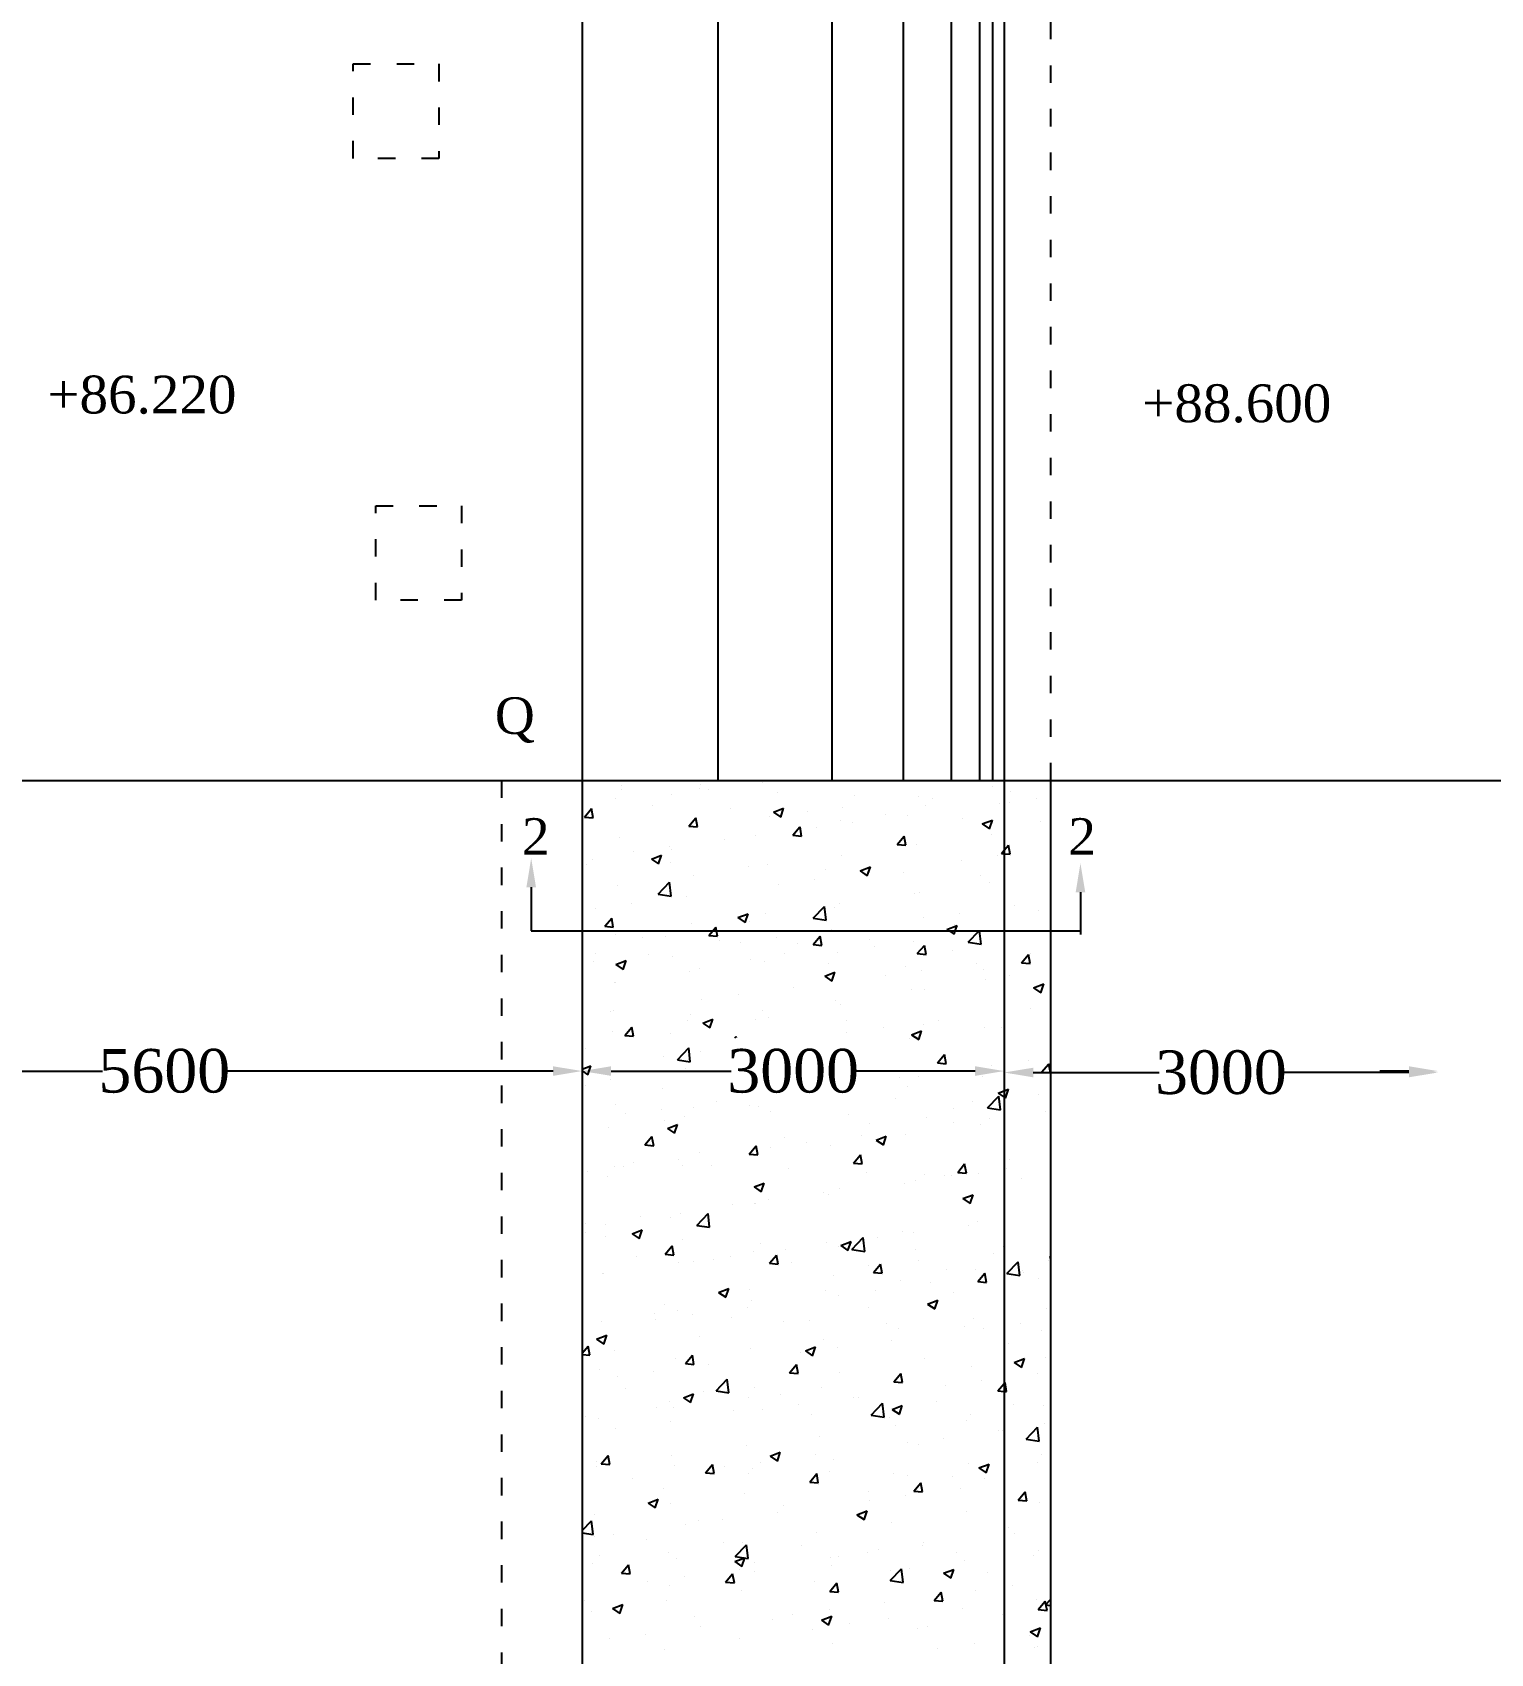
# Model space of a CAD drawing. Header units: millimetres. Extents: x -11858 to -3166, y -2910 to 2562.
# Drawn here: x -9005 to -8001, y -1494 to -379 of the extents above; entities that cross this region are included whole.
import ezdxf

# ---------------------------------------------------------------- set-up
doc = ezdxf.new("R2010")
doc.units = ezdxf.units.MM
doc.header["$MEASUREMENT"] = 0
doc.linetypes.add('ACAD_ISO03W100', pattern=[30, 12, -18])
for name, color, linetype in [('DIM', 5, 'Continuous'), ('DOT LINE', 3, 'ACAD_ISO03W100'), ('DWG. LINE', 1, 'Continuous'), ('HATCH', 2, 'Continuous'), ('TEXT', 7, 'Continuous')]:
    doc.layers.add(name, color=color, linetype=linetype)
doc.styles.get("Standard").update_dxf_attribs({"font": 'TIMES.TTF', "height": 30})

msp = doc.modelspace()

# ---------------------------------------------------------------- linework, layer by layer
at = {"layer": 'DIM', "color": 5}
for p, q in [((-9181.5, -1093.5), (-8956.5, -1093.5)), ((-8646.5, -1093.5), (-8871.5, -1093.5)), ((-8606.5, -1093.5), (-8523.9, -1093.5)), ((-8356, -1093.5), (-8438.6, -1093.5)), ((-8316, -1094.5), (-8229.4, -1094.5)), ((-8057.5, -1094.5), (-8144.1, -1094.5)), ((-8057.5, -1093.5), (-8077.5, -1093.5))]:
    msp.add_line(p, q, dxfattribs=at)
at = {"layer": 'DIM'}
for points in [[(-8661.5, -967), (-8661.5, -997)], [(-8283.5, -970.5), (-8283.5, -999.5)]]:
    msp.add_lwpolyline(points, dxfattribs=at)
for points in [[(-8664.8, -967), (-8661.5, -947), (-8658.2, -967)], [(-8286.8, -970.5), (-8283.5, -950.5), (-8280.2, -970.5)]]:
    msp.add_solid(points, dxfattribs=at)
at = {"layer": 'DIM', "color": 5}
for points in [[(-8646.5, -1090.2), (-8646.5, -1096.8), (-8626.5, -1093.5)], [(-8606.5, -1090.2), (-8606.5, -1096.8), (-8626.5, -1093.5)], [(-8356, -1090.2), (-8356, -1096.8), (-8336, -1093.5)], [(-8316, -1091.2), (-8316, -1097.8), (-8336, -1094.5)], [(-8057.5, -1090.2), (-8057.5, -1096.8), (-8037.5, -1093.5)], [(-8057.5, -1091.2), (-8057.5, -1097.8), (-8037.5, -1094.5)]]:
    msp.add_solid(points, dxfattribs=at)
at = {"layer": 'DOT LINE'}
for p, q in [((-8304, -893.5), (-8304, 27)), ((-8784, -400.5), (-8725, -400.5)), ((-8784, -465.5), (-8784, -400.5)), ((-8725, -400.5), (-8725, -465.5)), ((-8725, -465.5), (-8784, -465.5)), ((-8768.5, -704.5), (-8709.5, -704.5)), ((-8768.5, -769.5), (-8768.5, -704.5)), ((-8709.5, -704.5), (-8709.5, -769.5)), ((-8709.5, -769.5), (-8768.5, -769.5)), ((-8682, -893.5), (-8682, -1854.5))]:
    msp.add_line(p, q, dxfattribs=at)
at = {"layer": 'DWG. LINE'}
for p, q in [((-8626.5, 99), (-8626.5, -1798.5)), ((-8533, 99), (-8533, -893.5)), ((-8454.5, 99), (-8454.5, -893.5)), ((-8405.5, 99), (-8405.5, -893.5)), ((-8372.5, 99), (-8372.5, -893.5)), ((-8353, 99), (-8353, -893.5)), ((-8344, 99), (-8344, -893.5)), ((-8336, 99), (-8336, -1798.5)), ((-11802, -893.5), (-6753.5, -893.5)), ((-8304, -1767.5), (-8304, -893.5)), ((-8661.5, -997), (-8283.5, -997))]:
    msp.add_line(p, q, dxfattribs=at)
at = {"layer": 'HATCH'}
for p, q in [((-8599.6, -899.6), (-8599.6, -899.6)), ((-8599.1, -897.1), (-8599.1, -897.1)), ((-8564.9, -902.9), (-8564.9, -902.9)), ((-8545.7, -899.4), (-8545.7, -899.4)), ((-8545.1, -896.1), (-8545.1, -896.1)), ((-8539.8, -899.6), (-8539.8, -899.6)), ((-8502, -894.7), (-8502, -894.7)), ((-8492.3, -901.6), (-8492.3, -901.6)), ((-8343.7, -897.4), (-8343.7, -897.4)), ((-8331.9, -901.1), (-8331.9, -901.1)), ((-8624.8, -918.7), (-8620, -912.9)), ((-8618.8, -919.2), (-8620, -912.9)), ((-8603.4, -906.1), (-8603.4, -906.1)), ((-8578, -910.6), (-8578, -910.6)), ((-8524.6, -912.8), (-8524.6, -912.8)), ((-8494.8, -915.4), (-8487.8, -912.7)), ((-8489.8, -918.8), (-8487.8, -912.7)), ((-8447, -911.9), (-8447, -911.9)), ((-8438.9, -903.9), (-8438.9, -903.9)), ((-8395.1, -904.4), (-8395.1, -904.4)), ((-8390.2, -911.1), (-8390.2, -911.1)), ((-8385.6, -906.1), (-8385.6, -906.1)), ((-8339.1, -909.2), (-8339.1, -909.2)), ((-8332.2, -908.4), (-8332.2, -908.4)), ((-8314, -905.9), (-8314, -905.9)), ((-8624.8, -918.7), (-8618.8, -919.2)), ((-8553.1, -925), (-8548.3, -919.2)), ((-8553.1, -925), (-8547.1, -925.5)), ((-8548.9, -925.4), (-8548.9, -925.4)), ((-8547.1, -925.5), (-8548.3, -919.2)), ((-8497.5, -918.3), (-8497.5, -918.3)), ((-8494.8, -915.4), (-8489.8, -918.8)), ((-8481.4, -931.2), (-8476.6, -925.5)), ((-8475.4, -931.8), (-8476.5, -925.5)), ((-8471.2, -915.1), (-8471.2, -915.1)), ((-8465.1, -925.8), (-8465.1, -925.8)), ((-8448.6, -921.1), (-8448.6, -921.1)), ((-8440.1, -922.5), (-8440.1, -922.5)), ((-8417.9, -917.3), (-8417.9, -917.3)), ((-8402.2, -917.5), (-8402.2, -917.5)), ((-8364.5, -919.6), (-8364.5, -919.6)), ((-8351.1, -923.4), (-8344.1, -920.8)), ((-8351.1, -923.4), (-8346.1, -926.8)), ((-8346.1, -926.8), (-8344.1, -920.8)), ((-8311.1, -921.8), (-8311.1, -921.8)), ((-8600.8, -932.9), (-8600.8, -932.9)), ((-8528.3, -934.1), (-8528.3, -934.1)), ((-8506.9, -931.1), (-8506.9, -931.1)), ((-8481.4, -931.2), (-8475.4, -931.8)), ((-8409.6, -937.5), (-8404.8, -931.8)), ((-8403.7, -938), (-8404.8, -931.8)), ((-8345, -930.7), (-8345, -930.7)), ((-8619, -948), (-8619, -948)), ((-8591.2, -942.4), (-8591.2, -942.4)), ((-8578.8, -947.7), (-8571.8, -945)), ((-8578.8, -947.7), (-8573.9, -951)), ((-8573.9, -951), (-8571.8, -945)), ((-8566.1, -939.1), (-8566.1, -939.1)), ((-8565.2, -941.1), (-8565.2, -941.1)), ((-8448.2, -945.2), (-8448.2, -945.2)), ((-8409.6, -937.5), (-8403.7, -938)), ((-8396.3, -937.7), (-8396.3, -937.7)), ((-8340.3, -945.3), (-8340.3, -945.3)), ((-8337.9, -943.8), (-8336, -941.5)), ((-8337.9, -943.8), (-8336, -944)), ((-8336, -941.5), (-8333.1, -938)), ((-8336, -944), (-8331.9, -944.3)), ((-8331.9, -944.3), (-8333.1, -938)), ((-8623.5, -951.2), (-8623.5, -951.2)), ((-8565.6, -950.2), (-8565.6, -950.2)), ((-8550.1, -958.6), (-8550.1, -958.6)), ((-8512.2, -952.5), (-8512.2, -952.5)), ((-8498.7, -951.6), (-8498.7, -951.6)), ((-8458.8, -954.7), (-8458.8, -954.7)), ((-8435.1, -955.7), (-8428.1, -953)), ((-8435.1, -955.7), (-8430.2, -959.1)), ((-8430.2, -959.1), (-8428.1, -953)), ((-8428.5, -956.9), (-8428.5, -956.9)), ((-8405.5, -957), (-8405.5, -957)), ((-8365.4, -948.6), (-8365.4, -948.6)), ((-8352.1, -959.2), (-8352.1, -959.2)), ((-8602, -966.1), (-8602, -966.1)), ((-8574.1, -971.7), (-8566.3, -963.6)), ((-8565.2, -973.1), (-8566.3, -963.6)), ((-8491.4, -965.2), (-8491.4, -965.2)), ((-8466.4, -961.9), (-8466.4, -961.9)), ((-8346.2, -964), (-8346.2, -964)), ((-8336.1, -960.8), (-8336.1, -960.8)), ((-8592.5, -978.5), (-8592.5, -978.5)), ((-8574.1, -971.7), (-8565.2, -973.1)), ((-8554.6, -973.5), (-8554.6, -973.5)), ((-8467.4, -988.3), (-8459.6, -980.2)), ((-8458.5, -989.7), (-8459.6, -980.2)), ((-8452.7, -980.8), (-8452.7, -980.8)), ((-8449.5, -978.5), (-8449.5, -978.5)), ((-8397.5, -971), (-8397.5, -971)), ((-8394.4, -970.8), (-8394.4, -970.8)), ((-8328.8, -979.8), (-8328.8, -979.8)), ((-8617.5, -981.8), (-8617.5, -981.8)), ((-8610.9, -993.9), (-8606.1, -988.2)), ((-8605, -994.4), (-8606.1, -988.2)), ((-8551.3, -991.9), (-8551.3, -991.9)), ((-8519.2, -987.9), (-8512.2, -985.3)), ((-8519.2, -987.9), (-8514.2, -991.3)), ((-8514.2, -991.3), (-8512.2, -985.3)), ((-8511, -990.8), (-8511, -990.8)), ((-8500, -984.9), (-8500, -984.9)), ((-8467.4, -988.3), (-8458.5, -989.7)), ((-8391.7, -988.1), (-8391.7, -988.1)), ((-8370.4, -992.7), (-8370.4, -992.7)), ((-8366.6, -984.8), (-8366.6, -984.8)), ((-8312.1, -982.7), (-8312.1, -982.7)), ((-8610.9, -993.9), (-8605, -994.4)), ((-8603.2, -999.4), (-8603.2, -999.4)), ((-8585.1, -1001.3), (-8585.1, -1001.3)), ((-8569.3, -1000.8), (-8569.3, -1000.8)), ((-8539.2, -1000.2), (-8536.6, -997)), ((-8539.2, -1000.2), (-8533.2, -1000.7)), ((-8536.6, -997), (-8534.4, -994.4)), ((-8533.9, -997), (-8534.4, -994.4)), ((-8533.2, -1000.7), (-8533.9, -997)), ((-8531.7, -1003.6), (-8531.7, -1003.6)), ((-8492.7, -1001.4), (-8492.7, -1001.4)), ((-8467.5, -1006.5), (-8462.7, -1000.7)), ((-8461.5, -1007), (-8462.7, -1000.7)), ((-8454.8, -996.4), (-8454.8, -996.4)), ((-8428.7, -1002.7), (-8428.7, -1002.7)), ((-8375.4, -996), (-8368.4, -993.3)), ((-8375.4, -996), (-8373.9, -997)), ((-8373.9, -997), (-8370.5, -999.3)), ((-8370.5, -999.3), (-8369.7, -997)), ((-8369.7, -997), (-8368.4, -993.3)), ((-8360.7, -1004.8), (-8353.1, -997)), ((-8353.1, -997), (-8352.9, -996.7)), ((-8352.9, -997), (-8352.9, -996.7)), ((-8351.8, -1006.2), (-8352.9, -997)), ((-8347.4, -997.2), (-8347.4, -997.2)), ((-8617.4, -1012.5), (-8617.4, -1012.5)), ((-8580.9, -1013), (-8580.9, -1013)), ((-8564, -1014.7), (-8564, -1014.7)), ((-8517.7, -1004.7), (-8517.7, -1004.7)), ((-8487, -1012.8), (-8487, -1012.8)), ((-8478.3, -1005.8), (-8478.3, -1005.8)), ((-8467.5, -1006.5), (-8461.5, -1007)), ((-8450.7, -1011.8), (-8450.7, -1011.8)), ((-8424.9, -1008.1), (-8424.9, -1008.1)), ((-8398.7, -1004.3), (-8398.7, -1004.3)), ((-8395.8, -1012.7), (-8390.9, -1007)), ((-8395.8, -1012.7), (-8389.8, -1013.3)), ((-8389.8, -1013.3), (-8390.9, -1007)), ((-8371.5, -1010.3), (-8371.5, -1010.3)), ((-8360.7, -1004.8), (-8351.8, -1006.2)), ((-8324, -1019), (-8319.2, -1013.3)), ((-8318.1, -1019.5), (-8319.2, -1013.3)), ((-8318.2, -1012.6), (-8318.2, -1012.6)), ((-8618.8, -1018), (-8618.8, -1018)), ((-8603.2, -1020.2), (-8596.2, -1017.5)), ((-8603.2, -1020.2), (-8598.2, -1023.6)), ((-8598.2, -1023.6), (-8596.2, -1017.5)), ((-8552.5, -1025.2), (-8552.5, -1025.2)), ((-8545.4, -1022.8), (-8545.4, -1022.8)), ((-8510.6, -1017), (-8510.6, -1017)), ((-8501.2, -1018.2), (-8501.2, -1018.2)), ((-8459.5, -1028.2), (-8452.5, -1025.5)), ((-8457.2, -1019.2), (-8457.2, -1019.2)), ((-8454.5, -1031.6), (-8452.5, -1025.5)), ((-8403.8, -1021.5), (-8403.8, -1021.5)), ((-8392.9, -1024.2), (-8392.9, -1024.2)), ((-8355.1, -1019.2), (-8355.1, -1019.2)), ((-8350.5, -1023.8), (-8350.5, -1023.8)), ((-8324, -1019), (-8318.1, -1019.5)), ((-8604.5, -1032.7), (-8604.5, -1032.7)), ((-8603.7, -1032.8), (-8603.7, -1032.8)), ((-8481.1, -1035.8), (-8481.1, -1035.8)), ((-8459.5, -1028.2), (-8454.5, -1031.6)), ((-8418, -1027.5), (-8418, -1027.5)), ((-8348.6, -1030.5), (-8348.6, -1030.5)), ((-8332.2, -1027.7), (-8332.2, -1027.7)), ((-8315.8, -1036.2), (-8308.7, -1033.5)), ((-8315.8, -1036.2), (-8310.8, -1039.6)), ((-8310.8, -1039.6), (-8308.7, -1033.5)), ((-8544, -1044.1), (-8544, -1044.1)), ((-8519, -1040.8), (-8519, -1040.8)), ((-8451.9, -1045.1), (-8451.9, -1045.1)), ((-8448.9, -1047.8), (-8448.9, -1047.8)), ((-8399.9, -1037.6), (-8399.9, -1037.6)), ((-8390.5, -1037.7), (-8390.5, -1037.7)), ((-8607.2, -1052.4), (-8607.2, -1052.4)), ((-8605, -1052.1), (-8605, -1052.1)), ((-8553.7, -1058.5), (-8553.7, -1058.5)), ((-8551.6, -1054.4), (-8551.6, -1054.4)), ((-8543.5, -1060.5), (-8536.5, -1057.8)), ((-8538.5, -1063.8), (-8536.5, -1057.8)), ((-8507.2, -1057.8), (-8507.2, -1057.8)), ((-8502.4, -1051.5), (-8502.4, -1051.5)), ((-8498.2, -1056.6), (-8498.2, -1056.6)), ((-8444.8, -1058.9), (-8444.8, -1058.9)), ((-8381.4, -1058.7), (-8381.4, -1058.7)), ((-8318.2, -1050.4), (-8318.2, -1050.4)), ((-8605.7, -1066), (-8605.7, -1066)), ((-8597.1, -1069.1), (-8592.3, -1063.4)), ((-8597.1, -1069.1), (-8591.1, -1069.6)), ((-8591.1, -1069.6), (-8592.3, -1063.4)), ((-8565.5, -1067.8), (-8565.5, -1067.8)), ((-8543.5, -1060.5), (-8538.5, -1063.8)), ((-8521.4, -1070.7), (-8520.5, -1069.7)), ((-8520.3, -1070.7), (-8520.5, -1069.7)), ((-8444.3, -1067), (-8444.3, -1067)), ((-8419.2, -1063.7), (-8419.2, -1063.7)), ((-8401.2, -1070.9), (-8401.2, -1070.9)), ((-8399.8, -1068.5), (-8392.8, -1065.8)), ((-8399.8, -1068.5), (-8394.8, -1071.8)), ((-8394.8, -1071.8), (-8392.8, -1065.8)), ((-8391.4, -1061.2), (-8391.4, -1061.2)), ((-8349.8, -1063.8), (-8349.8, -1063.8)), ((-8338.1, -1063.4), (-8338.1, -1063.4)), ((-8623.8, -1077.8), (-8623.8, -1077.8)), ((-8560.9, -1085.7), (-8553.1, -1077.6)), ((-8552, -1087.1), (-8553.1, -1077.6)), ((-8545.3, -1080.3), (-8545.3, -1080.3)), ((-8626.5, -1092.3), (-8620.5, -1090)), ((-8622.5, -1096.1), (-8620.5, -1090)), ((-8570.3, -1083.6), (-8570.3, -1083.6)), ((-8560.9, -1085.7), (-8552, -1087.1)), ((-8555, -1091.8), (-8555, -1091.8)), ((-8381.9, -1087.9), (-8377.1, -1082.2)), ((-8381.9, -1087.9), (-8375.9, -1088.5)), ((-8375.9, -1088.5), (-8377.1, -1082.2)), ((-8344.5, -1089.8), (-8344.5, -1089.8)), ((-8336.3, -1087.4), (-8336.3, -1087.4)), ((-8319.5, -1086.5), (-8319.5, -1086.5)), ((-8310.2, -1094.2), (-8305.3, -1088.5)), ((-8304.2, -1094.7), (-8305.3, -1088.5)), ((-8626.5, -1093.4), (-8622.5, -1096.1)), ((-8624.4, -1103.2), (-8624.4, -1103.2)), ((-8606.9, -1099.3), (-8606.9, -1099.3)), ((-8407.7, -1098.1), (-8407.7, -1098.1)), ((-8402.4, -1104.2), (-8402.4, -1104.2)), ((-8394.7, -1097.4), (-8394.7, -1097.4)), ((-8351, -1097.1), (-8351, -1097.1)), ((-8310.2, -1094.2), (-8304.2, -1094.7)), ((-8571.1, -1105.5), (-8571.1, -1105.5)), ((-8533.7, -1114.7), (-8533.7, -1114.7)), ((-8410.9, -1112.3), (-8410.9, -1112.3)), ((-8357.5, -1114.5), (-8357.5, -1114.5)), ((-8347.4, -1118.8), (-8339.6, -1110.7)), ((-8340.1, -1108.7), (-8336, -1107.2)), ((-8340.1, -1108.7), (-8336, -1111.5)), ((-8338.5, -1120.2), (-8339.6, -1110.7)), ((-8336, -1107.2), (-8333.1, -1106)), ((-8336, -1111.5), (-8335.1, -1112.1)), ((-8335.1, -1112.1), (-8333.1, -1106)), ((-8312.4, -1109.4), (-8312.4, -1109.4)), ((-8603.4, -1116.7), (-8603.4, -1116.7)), ((-8596.7, -1123), (-8596.7, -1123)), ((-8571.6, -1119.7), (-8571.6, -1119.7)), ((-8556.2, -1125.1), (-8556.2, -1125.1)), ((-8550, -1118.9), (-8550, -1118.9)), ((-8511.3, -1117.4), (-8511.3, -1117.4)), ((-8504.8, -1118.1), (-8504.8, -1118.1)), ((-8496.6, -1121.2), (-8496.6, -1121.2)), ((-8443.2, -1123.4), (-8443.2, -1123.4)), ((-8389.8, -1125.7), (-8389.8, -1125.7)), ((-8370.7, -1119.4), (-8370.7, -1119.4)), ((-8347.4, -1118.8), (-8338.5, -1120.2)), ((-8345.8, -1125.9), (-8345.8, -1125.9)), ((-8307.9, -1121), (-8307.9, -1121)), ((-8304.2, -1116.8), (-8304.2, -1116.8)), ((-8608.1, -1132.6), (-8608.1, -1132.6)), ((-8569.6, -1127.4), (-8569.6, -1127.4)), ((-8567.8, -1133), (-8560.8, -1130.3)), ((-8567.8, -1133), (-8562.8, -1136.3)), ((-8562.8, -1136.3), (-8560.8, -1130.3)), ((-8434, -1137.6), (-8434, -1137.6)), ((-8429, -1129.4), (-8429, -1129.4)), ((-8403.6, -1137.4), (-8403.6, -1137.4)), ((-8370.8, -1129.2), (-8370.8, -1129.2)), ((-8352.2, -1130.4), (-8352.2, -1130.4)), ((-8336.5, -1127.9), (-8336.5, -1127.9)), ((-8583.2, -1144.3), (-8578.4, -1138.6)), ((-8583.2, -1144.3), (-8577.2, -1144.9)), ((-8577.2, -1144.9), (-8578.4, -1138.6)), ((-8511.5, -1150.6), (-8506.7, -1144.9)), ((-8505.5, -1151.1), (-8506.6, -1144.9)), ((-8496.9, -1145.8), (-8496.9, -1145.8)), ((-8487.3, -1139.4), (-8487.3, -1139.4)), ((-8471.9, -1142.5), (-8471.9, -1142.5)), ((-8455.5, -1144.9), (-8455.5, -1144.9)), ((-8424.1, -1141), (-8417.1, -1138.3)), ((-8424.1, -1141), (-8419.1, -1144.3)), ((-8419.1, -1144.3), (-8417.1, -1138.3)), ((-8604, -1159.4), (-8604, -1159.4)), ((-8597.9, -1159.1), (-8597.9, -1159.1)), ((-8591, -1156.3), (-8591, -1156.3)), ((-8560.1, -1154.2), (-8560.1, -1154.2)), ((-8557.4, -1158.4), (-8557.4, -1158.4)), ((-8545.7, -1149.4), (-8545.7, -1149.4)), ((-8537.6, -1158.6), (-8537.6, -1158.6)), ((-8511.5, -1150.6), (-8505.5, -1151.1)), ((-8506, -1151.3), (-8506, -1151.3)), ((-8439.7, -1156.9), (-8434.9, -1151.1)), ((-8439.7, -1156.9), (-8433.8, -1157.4)), ((-8433.8, -1157.4), (-8434.9, -1151.1)), ((-8368, -1163.2), (-8363.2, -1157.4)), ((-8362, -1163.7), (-8363.2, -1157.4)), ((-8332.5, -1154.4), (-8332.5, -1154.4)), ((-8623, -1162.4), (-8623, -1162.4)), ((-8609.3, -1165.9), (-8609.3, -1165.9)), ((-8508.1, -1173.2), (-8501.1, -1170.6)), ((-8503.2, -1176.6), (-8501.1, -1170.6)), ((-8484.2, -1160.8), (-8484.2, -1160.8)), ((-8430.8, -1163.1), (-8430.8, -1163.1)), ((-8404.8, -1170.7), (-8404.8, -1170.7)), ((-8397.1, -1168.7), (-8397.1, -1168.7)), ((-8390.8, -1164.4), (-8390.8, -1164.4)), ((-8377.4, -1165.3), (-8377.4, -1165.3)), ((-8372.1, -1165.4), (-8372.1, -1165.4)), ((-8368, -1163.2), (-8362, -1163.7)), ((-8353.5, -1163.7), (-8353.5, -1163.7)), ((-8334.2, -1160.4), (-8334.2, -1160.4)), ((-8324, -1167.6), (-8324, -1167.6)), ((-8508.1, -1173.2), (-8503.2, -1176.6)), ((-8498.2, -1182), (-8498.2, -1182)), ((-8460.3, -1177), (-8460.3, -1177)), ((-8456.7, -1178.2), (-8456.7, -1178.2)), ((-8449.1, -1174.4), (-8449.1, -1174.4)), ((-8364.4, -1181.2), (-8357.4, -1178.6)), ((-8364.4, -1181.2), (-8359.4, -1184.6)), ((-8359.4, -1184.6), (-8357.4, -1178.6)), ((-8586.4, -1193.6), (-8586.4, -1193.6)), ((-8558.6, -1191.7), (-8558.6, -1191.7)), ((-8547.6, -1199.7), (-8539.8, -1191.5)), ((-8538.7, -1201), (-8539.8, -1191.6)), ((-8523.2, -1185.3), (-8523.2, -1185.3)), ((-8507.5, -1184.4), (-8507.5, -1184.4)), ((-8507.3, -1184.6), (-8507.3, -1184.6)), ((-8304.2, -1190.6), (-8304.2, -1190.6)), ((-8624.2, -1198.6), (-8624.2, -1198.6)), ((-8624.1, -1204.4), (-8624.1, -1204.4)), ((-8610.5, -1199.2), (-8610.5, -1199.2)), ((-8592.1, -1205.5), (-8585.1, -1202.8)), ((-8587.2, -1208.9), (-8585.1, -1202.8)), ((-8565.8, -1194.4), (-8565.8, -1194.4)), ((-8547.6, -1199.7), (-8538.7, -1201)), ((-8406, -1204), (-8406, -1204)), ((-8360.5, -1199.8), (-8360.5, -1199.8)), ((-8354.7, -1197), (-8354.7, -1197)), ((-8610.4, -1207.4), (-8610.4, -1207.4)), ((-8592.1, -1205.5), (-8587.2, -1208.8)), ((-8569.3, -1219.6), (-8564.5, -1213.8)), ((-8563.3, -1220.1), (-8564.5, -1213.8)), ((-8557.1, -1209.7), (-8557.1, -1209.7)), ((-8503.7, -1211.9), (-8503.7, -1211.9)), ((-8458, -1211.5), (-8458, -1211.5)), ((-8450.3, -1214.2), (-8450.3, -1214.2)), ((-8448.4, -1213.5), (-8441.4, -1210.8)), ((-8448.4, -1213.5), (-8443.5, -1216.9)), ((-8443.5, -1216.9), (-8441.4, -1210.8)), ((-8440.9, -1216.2), (-8433.1, -1208.1)), ((-8432, -1217.6), (-8433.1, -1208.1)), ((-8423.4, -1208.1), (-8423.4, -1208.1)), ((-8398.4, -1204.8), (-8398.4, -1204.8)), ((-8336.6, -1214), (-8336.6, -1214)), ((-8589.3, -1220.9), (-8589.3, -1220.9)), ((-8569.3, -1219.6), (-8563.3, -1220.1)), ((-8559.8, -1225), (-8559.8, -1225)), ((-8549.5, -1224.7), (-8549.5, -1224.7)), ((-8536, -1223.1), (-8536, -1223.1)), ((-8524.5, -1221.4), (-8524.5, -1221.4)), ((-8508.5, -1217.9), (-8508.5, -1217.9)), ((-8497.6, -1225.8), (-8492.8, -1220.1)), ((-8497.6, -1225.8), (-8491.6, -1226.4)), ((-8491.6, -1226.4), (-8492.8, -1220.1)), ((-8486.6, -1216.4), (-8486.6, -1216.4)), ((-8482.6, -1225.4), (-8482.6, -1225.4)), ((-8440.9, -1216.2), (-8432, -1217.6)), ((-8425.9, -1232.1), (-8421.1, -1226.4)), ((-8419.9, -1232.6), (-8421, -1226.4)), ((-8396.9, -1216.4), (-8396.9, -1216.4)), ((-8395, -1224), (-8395, -1224)), ((-8343.5, -1218.7), (-8343.5, -1218.7)), ((-8334.2, -1232.8), (-8326.4, -1224.7)), ((-8325.3, -1234.2), (-8326.4, -1224.7)), ((-8305.4, -1223.9), (-8305.4, -1223.9)), ((-8304.7, -1221.5), (-8304, -1221.2)), ((-8304.7, -1221.5), (-8304, -1222)), ((-8612.7, -1233), (-8612.7, -1233)), ((-8611.8, -1232.5), (-8611.8, -1232.5)), ((-8453.3, -1234), (-8453.3, -1234)), ((-8429.2, -1227.6), (-8429.2, -1227.6)), ((-8425.9, -1232.1), (-8419.9, -1232.6)), ((-8407.2, -1237.3), (-8407.2, -1237.3)), ((-8375.8, -1229.9), (-8375.8, -1229.9)), ((-8355.9, -1230.3), (-8355.9, -1230.3)), ((-8354.1, -1238.4), (-8349.3, -1232.6)), ((-8348.2, -1238.9), (-8349.3, -1232.6)), ((-8334.2, -1232.8), (-8325.3, -1234.1)), ((-8323.7, -1231), (-8323.7, -1231)), ((-8322.4, -1232.1), (-8322.4, -1232.1)), ((-8312.7, -1236), (-8312.7, -1236)), ((-8532.5, -1245.8), (-8525.5, -1243.1)), ((-8532.5, -1245.8), (-8527.5, -1249.1)), ((-8527.5, -1249.1), (-8525.5, -1243.1)), ((-8511.6, -1244.1), (-8511.6, -1244.1)), ((-8459.2, -1244.8), (-8459.2, -1244.8)), ((-8449.8, -1247.6), (-8449.8, -1247.6)), ((-8424.7, -1244.3), (-8424.7, -1244.3)), ((-8386.8, -1239.3), (-8386.8, -1239.3)), ((-8371, -1246), (-8371, -1246)), ((-8354.1, -1238.4), (-8348.2, -1238.9)), ((-8576.9, -1260.5), (-8576.9, -1260.5)), ((-8569.9, -1254.1), (-8569.9, -1254.1)), ((-8561, -1258.3), (-8561, -1258.3)), ((-8512.9, -1255.9), (-8512.9, -1255.9)), ((-8509.7, -1251.2), (-8509.7, -1251.2)), ((-8429.3, -1256), (-8429.3, -1256)), ((-8388.7, -1253.8), (-8381.7, -1251.1)), ((-8388.7, -1253.8), (-8383.8, -1257.1)), ((-8383.8, -1257.1), (-8381.7, -1251.1)), ((-8306.6, -1257.2), (-8306.6, -1257.2)), ((-8613, -1265.8), (-8613, -1265.8)), ((-8575.8, -1264.2), (-8575.8, -1264.2)), ((-8550.8, -1260.9), (-8550.8, -1260.9)), ((-8523.6, -1262.8), (-8523.6, -1262.8)), ((-8487.6, -1266), (-8487.6, -1266)), ((-8470.2, -1265), (-8470.2, -1265)), ((-8416.8, -1267.3), (-8416.8, -1267.3)), ((-8408.5, -1270.6), (-8408.5, -1270.6)), ((-8363.4, -1269.5), (-8363.4, -1269.5)), ((-8357.1, -1263.6), (-8357.1, -1263.6)), ((-8350, -1270.4), (-8350, -1270.4)), ((-8325, -1267.1), (-8325, -1267.1)), ((-8626.5, -1287.7), (-8622.4, -1282.8)), ((-8621.2, -1289), (-8622.4, -1282.8)), ((-8616.5, -1278), (-8609.5, -1275.3)), ((-8616.5, -1278), (-8611.5, -1281.4)), ((-8611.5, -1281.4), (-8609.5, -1275.3)), ((-8546, -1276), (-8546, -1276)), ((-8460.4, -1278.1), (-8460.4, -1278.1)), ((-8413.2, -1278.7), (-8413.2, -1278.7)), ((-8332.8, -1281), (-8332.8, -1281)), ((-8310, -1271.8), (-8310, -1271.8)), ((-8626.5, -1288.6), (-8621.2, -1289)), ((-8604.3, -1286), (-8604.3, -1286)), ((-8562.2, -1291.5), (-8562.2, -1291.5)), ((-8555.4, -1294.8), (-8550.6, -1289)), ((-8549.5, -1295.3), (-8550.6, -1289)), ((-8510.9, -1284.5), (-8510.9, -1284.5)), ((-8476.1, -1287), (-8476.1, -1287)), ((-8472.8, -1286), (-8465.8, -1283.3)), ((-8472.8, -1286), (-8467.8, -1289.4)), ((-8467.8, -1289.4), (-8465.8, -1283.3)), ((-8451, -1283.7), (-8451, -1283.7)), ((-8391.1, -1291), (-8391.1, -1291)), ((-8329.1, -1294), (-8322.1, -1291.3)), ((-8324.1, -1297.4), (-8322.1, -1291.3)), ((-8307.8, -1290.4), (-8307.8, -1290.4)), ((-8614.2, -1299), (-8614.2, -1299)), ((-8602.1, -1303.6), (-8602.1, -1303.6)), ((-8577.1, -1300.3), (-8577.1, -1300.3)), ((-8555.4, -1294.8), (-8549.5, -1295.3)), ((-8539.2, -1295.3), (-8539.2, -1295.3)), ((-8483.7, -1301.1), (-8478.9, -1295.3)), ((-8483.7, -1301.1), (-8477.7, -1301.6)), ((-8477.7, -1301.6), (-8478.9, -1295.3)), ((-8449.4, -1301), (-8449.4, -1301)), ((-8412, -1307.3), (-8407.2, -1301.6)), ((-8409.7, -1303.9), (-8409.7, -1303.9)), ((-8406, -1307.9), (-8407.2, -1301.6)), ((-8358.3, -1296.9), (-8358.3, -1296.9)), ((-8329.1, -1294), (-8324.1, -1297.4)), ((-8313.4, -1301.6), (-8313.4, -1301.6)), ((-8596.4, -1311.6), (-8596.4, -1311.6)), ((-8556.8, -1318.3), (-8549.8, -1315.6)), ((-8551.8, -1321.6), (-8549.8, -1315.6)), ((-8543, -1313.9), (-8543, -1313.9)), ((-8534.3, -1313.6), (-8526.6, -1305.5)), ((-8534.3, -1313.6), (-8525.5, -1315)), ((-8525.5, -1315), (-8526.6, -1305.5)), ((-8507.8, -1311), (-8507.8, -1311)), ((-8489.7, -1316.1), (-8489.7, -1316.1)), ((-8461.6, -1311.4), (-8461.6, -1311.4)), ((-8412, -1307.3), (-8406, -1307.9)), ((-8376.3, -1309.9), (-8376.3, -1309.9)), ((-8351.3, -1306.6), (-8351.3, -1306.6)), ((-8340.3, -1313.6), (-8336, -1308.5)), ((-8340.3, -1313.6), (-8336, -1314)), ((-8336, -1308.5), (-8335.4, -1307.9)), ((-8336, -1314), (-8334.3, -1314.1)), ((-8334.3, -1314.1), (-8335.4, -1307.9)), ((-8575.3, -1325), (-8575.3, -1325)), ((-8566.1, -1321), (-8566.1, -1321)), ((-8563.5, -1324.8), (-8563.5, -1324.8)), ((-8556.8, -1318.3), (-8551.8, -1321.6)), ((-8522, -1327.3), (-8522, -1327.3)), ((-8512.1, -1317.8), (-8512.1, -1317.8)), ((-8502.4, -1326.4), (-8502.4, -1326.4)), ((-8477.3, -1323.2), (-8477.3, -1323.2)), ((-8439.5, -1318.2), (-8439.5, -1318.2)), ((-8436.3, -1318.4), (-8436.3, -1318.4)), ((-8427.6, -1330.2), (-8419.8, -1322.1)), ((-8418.7, -1331.6), (-8419.8, -1322.1)), ((-8413.1, -1326.3), (-8406.1, -1323.6)), ((-8413.1, -1326.3), (-8408.1, -1329.6)), ((-8408.1, -1329.6), (-8406.1, -1323.6)), ((-8382.9, -1320.6), (-8382.9, -1320.6)), ((-8329.5, -1322.9), (-8329.5, -1322.9)), ((-8309, -1323.7), (-8309, -1323.7)), ((-8624.4, -1331), (-8624.4, -1331)), ((-8615.4, -1332.3), (-8615.4, -1332.3)), ((-8565.5, -1334.8), (-8565.5, -1334.8)), ((-8468.6, -1329.6), (-8468.6, -1329.6)), ((-8427.6, -1330.2), (-8418.7, -1331.6)), ((-8415.2, -1331.8), (-8415.2, -1331.8)), ((-8410.9, -1337.2), (-8410.9, -1337.2)), ((-8361.8, -1334.1), (-8361.8, -1334.1)), ((-8359.5, -1330.1), (-8359.5, -1330.1)), ((-8320.9, -1346.7), (-8313.1, -1338.6)), ((-8308.4, -1336.3), (-8308.4, -1336.3)), ((-8603.4, -1339.7), (-8603.4, -1339.7)), ((-8462.8, -1344.7), (-8462.8, -1344.7)), ((-8402.6, -1349.3), (-8402.6, -1349.3)), ((-8377.6, -1346), (-8377.6, -1346)), ((-8339.7, -1341), (-8339.7, -1341)), ((-8336.9, -1340.7), (-8336.9, -1340.7)), ((-8320.9, -1346.7), (-8312, -1348.1)), ((-8312, -1348.1), (-8313.1, -1338.6)), ((-8613.3, -1363.7), (-8608.5, -1358)), ((-8607.3, -1364.2), (-8608.5, -1358)), ((-8564.7, -1358.1), (-8564.7, -1358.1)), ((-8513.3, -1351.1), (-8513.3, -1351.1)), ((-8497.1, -1358.5), (-8490.1, -1355.8)), ((-8497.1, -1358.5), (-8492.1, -1361.9)), ((-8492.1, -1361.9), (-8490.1, -1355.8)), ((-8465.8, -1357.6), (-8465.8, -1357.6)), ((-8453.6, -1360.7), (-8453.6, -1360.7)), ((-8395.3, -1350.7), (-8395.3, -1350.7)), ((-8310.2, -1357), (-8310.2, -1357)), ((-8616.6, -1365.6), (-8616.6, -1365.6)), ((-8616.3, -1362.4), (-8616.3, -1362.4)), ((-8613.3, -1363.7), (-8607.3, -1364.2)), ((-8562.9, -1364.7), (-8562.9, -1364.7)), ((-8541.6, -1370), (-8536.8, -1364.3)), ((-8541.6, -1370), (-8535.6, -1370.5)), ((-8535.6, -1370.5), (-8536.8, -1364.3)), ((-8528.7, -1365.9), (-8528.7, -1365.9)), ((-8511.9, -1370.7), (-8511.9, -1370.7)), ((-8509.5, -1366.9), (-8509.5, -1366.9)), ((-8503.6, -1362.6), (-8503.6, -1362.6)), ((-8469.8, -1376.3), (-8465, -1370.5)), ((-8463.9, -1376.8), (-8465, -1370.5)), ((-8456.2, -1369.2), (-8456.2, -1369.2)), ((-8412.1, -1370.5), (-8412.1, -1370.5)), ((-8402.8, -1371.5), (-8402.8, -1371.5)), ((-8360.8, -1363.4), (-8360.8, -1363.4)), ((-8353.4, -1366.5), (-8346.4, -1363.9)), ((-8353.4, -1366.5), (-8348.4, -1369.9)), ((-8348.4, -1369.9), (-8346.4, -1363.9)), ((-8313, -1362.6), (-8313, -1362.6)), ((-8591.8, -1374.2), (-8591.8, -1374.2)), ((-8570.2, -1380.7), (-8570.2, -1380.7)), ((-8469.8, -1376.3), (-8463.9, -1376.8)), ((-8464, -1378), (-8464, -1378)), ((-8429.6, -1382.6), (-8429.6, -1382.6)), ((-8398.1, -1382.5), (-8393.3, -1376.8)), ((-8398.1, -1382.5), (-8392.1, -1383.1)), ((-8392.1, -1383.1), (-8393.3, -1376.8)), ((-8371.3, -1372.6), (-8371.3, -1372.6)), ((-8366, -1380.5), (-8366, -1380.5)), ((-8349.4, -1373.7), (-8349.4, -1373.7)), ((-8326.4, -1388.8), (-8321.6, -1383.1)), ((-8320.4, -1389.4), (-8321.6, -1383.1)), ((-8581.1, -1390.8), (-8574.1, -1388.1)), ((-8581.1, -1390.8), (-8576.1, -1394.1)), ((-8576.1, -1394.1), (-8574.1, -1388.1)), ((-8565.9, -1391.4), (-8565.9, -1391.4)), ((-8514.6, -1384.4), (-8514.6, -1384.4)), ((-8487.9, -1392.6), (-8487.9, -1392.6)), ((-8428.9, -1388.7), (-8428.9, -1388.7)), ((-8403.9, -1385.4), (-8403.9, -1385.4)), ((-8326.4, -1388.8), (-8320.4, -1389.3)), ((-8311.5, -1390.3), (-8311.5, -1390.3)), ((-8626.5, -1409.7), (-8620, -1402.9)), ((-8618.9, -1412.4), (-8620, -1402.9)), ((-8617.8, -1398.9), (-8617.8, -1398.9)), ((-8555, -1405.3), (-8555, -1405.3)), ((-8546.2, -1402.7), (-8546.2, -1402.7)), ((-8530, -1402), (-8530, -1402)), ((-8492.1, -1397), (-8492.1, -1397)), ((-8437.4, -1398.8), (-8430.4, -1396.1)), ((-8437.4, -1398.8), (-8432.4, -1402.1)), ((-8432.4, -1402.2), (-8430.4, -1396.1)), ((-8413.3, -1403.8), (-8413.3, -1403.8)), ((-8362, -1396.7), (-8362, -1396.7)), ((-8626.5, -1411.2), (-8618.9, -1412.4)), ((-8618.1, -1413.6), (-8618.1, -1413.6)), ((-8604.6, -1412.7), (-8604.6, -1412.7)), ((-8582.4, -1415.8), (-8582.4, -1415.8)), ((-8465.3, -1411.3), (-8465.3, -1411.3)), ((-8333.1, -1407.6), (-8333.1, -1407.6)), ((-8329.2, -1411.6), (-8329.2, -1411.6)), ((-8304.1, -1408.3), (-8304.1, -1408.3)), ((-8614.7, -1427), (-8614.7, -1427)), ((-8567.1, -1424.7), (-8567.1, -1424.7)), ((-8529, -1418), (-8529, -1418)), ((-8521.1, -1427.6), (-8513.3, -1419.5)), ((-8521.1, -1427.6), (-8512.2, -1429)), ((-8515.8, -1417.7), (-8515.8, -1417.7)), ((-8512.2, -1429), (-8513.3, -1419.5)), ((-8475.6, -1420.3), (-8475.6, -1420.3)), ((-8449.7, -1427.6), (-8449.7, -1427.6)), ((-8430.2, -1424.9), (-8430.2, -1424.9)), ((-8422.3, -1422.6), (-8422.3, -1422.6)), ((-8392.3, -1419.9), (-8392.3, -1419.9)), ((-8391.4, -1417.6), (-8391.4, -1417.6)), ((-8368.9, -1424.8), (-8368.9, -1424.8)), ((-8315.5, -1427.1), (-8315.5, -1427.1)), ((-8312.7, -1423.6), (-8312.7, -1423.6)), ((-8619.1, -1432.2), (-8619.1, -1432.2)), ((-8599.4, -1438.9), (-8594.6, -1433.2)), ((-8599.4, -1438.9), (-8593.4, -1439.5)), ((-8593.4, -1439.5), (-8594.6, -1433.2)), ((-8561.3, -1429.2), (-8561.3, -1429.2)), ((-8521.4, -1431), (-8514.4, -1428.4)), ((-8521.4, -1431), (-8516.5, -1434.4)), ((-8518.4, -1436.5), (-8518.4, -1436.5)), ((-8516.5, -1434.4), (-8514.4, -1428.4)), ((-8508.1, -1437.6), (-8508.1, -1437.6)), ((-8507.9, -1431.5), (-8507.9, -1431.5)), ((-8455.2, -1428.2), (-8455.2, -1428.2)), ((-8454.6, -1433.7), (-8454.6, -1433.7)), ((-8414.5, -1437), (-8414.5, -1437)), ((-8414.4, -1444.1), (-8406.6, -1436)), ((-8405.5, -1445.5), (-8406.6, -1436)), ((-8401.2, -1436), (-8401.2, -1436)), ((-8377.7, -1439.1), (-8370.7, -1436.4)), ((-8372.7, -1442.4), (-8370.7, -1436.4)), ((-8363.2, -1430), (-8363.2, -1430)), ((-8347.8, -1438.2), (-8347.8, -1438.2)), ((-8581.3, -1444.8), (-8581.3, -1444.8)), ((-8566.4, -1447.7), (-8566.4, -1447.7)), ((-8556.3, -1441.5), (-8556.3, -1441.5)), ((-8527.7, -1445.2), (-8522.9, -1439.5)), ((-8527.7, -1445.2), (-8521.7, -1445.7)), ((-8521.7, -1445.7), (-8522.9, -1439.5)), ((-8466.5, -1444.5), (-8466.5, -1444.5)), ((-8456, -1451.5), (-8451.2, -1445.7)), ((-8450, -1452), (-8451.1, -1445.8)), ((-8414.4, -1444.1), (-8405.5, -1445.5)), ((-8377.7, -1439.1), (-8372.7, -1442.4)), ((-8330.4, -1447.7), (-8330.4, -1447.7)), ((-8624.7, -1457.7), (-8624.7, -1457.7)), ((-8605.5, -1463.3), (-8598.5, -1460.6)), ((-8600.5, -1466.7), (-8598.4, -1460.6)), ((-8568.3, -1458), (-8568.3, -1458)), ((-8517, -1450.9), (-8517, -1450.9)), ((-8456, -1451.5), (-8450, -1452)), ((-8418.6, -1459.3), (-8418.6, -1459.3)), ((-8384.2, -1457.8), (-8379.4, -1452)), ((-8384.2, -1457.8), (-8378.3, -1458.3)), ((-8378.3, -1458.3), (-8379.4, -1452)), ((-8355.5, -1451), (-8355.5, -1451)), ((-8313.9, -1456.9), (-8313.9, -1456.9)), ((-8312.5, -1464), (-8307.7, -1458.3)), ((-8306.5, -1464.6), (-8307.7, -1458.3)), ((-8307.6, -1460.7), (-8304, -1456.9)), ((-8307.6, -1460.7), (-8304, -1461.3)), ((-8620.3, -1465.5), (-8620.3, -1465.5)), ((-8605.5, -1463.3), (-8600.5, -1466.7)), ((-8602.3, -1466.6), (-8602.3, -1466.6)), ((-8548.9, -1468.9), (-8548.9, -1468.9)), ((-8495.5, -1471.1), (-8495.5, -1471.1)), ((-8481.5, -1467.6), (-8481.5, -1467.6)), ((-8461.7, -1471.3), (-8454.7, -1468.6)), ((-8461.7, -1471.3), (-8456.8, -1474.7)), ((-8456.8, -1474.7), (-8454.7, -1468.6)), ((-8456.5, -1464.3), (-8456.5, -1464.3)), ((-8415.8, -1470.3), (-8415.8, -1470.3)), ((-8364.4, -1463.3), (-8364.4, -1463.3)), ((-8337.2, -1467.3), (-8337.2, -1467.3)), ((-8312.5, -1464), (-8306.5, -1464.6)), ((-8582.6, -1480.9), (-8582.6, -1480.9)), ((-8544.7, -1475.9), (-8544.7, -1475.9)), ((-8467.7, -1477.8), (-8467.7, -1477.8)), ((-8442.2, -1473.4), (-8442.2, -1473.4)), ((-8395.5, -1477.3), (-8395.5, -1477.3)), ((-8388.8, -1475.6), (-8388.8, -1475.6)), ((-8335.4, -1477.9), (-8335.4, -1477.9)), ((-8318.9, -1482.2), (-8318.9, -1482.2)), ((-8318, -1479.3), (-8311, -1476.6)), ((-8318, -1479.3), (-8313.1, -1482.7)), ((-8313.1, -1482.7), (-8311, -1476.6)), ((-8607.6, -1484.2), (-8607.6, -1484.2)), ((-8569.5, -1491.3), (-8569.5, -1491.3)), ((-8518.2, -1484.2), (-8518.2, -1484.2)), ((-8453.9, -1487.3), (-8453.9, -1487.3)), ((-8381.8, -1490.5), (-8381.8, -1490.5)), ((-8356.7, -1487.2), (-8356.7, -1487.2)), ((-8315.1, -1490.2), (-8315.1, -1490.2)), ((-8313.3, -1489.2), (-8313.3, -1489.2))]:
    msp.add_line(p, q, dxfattribs=at)

# ---------------------------------------------------------------- texts
at = {"layer": 'DIM', "color": 4, "char_height": 30, "attachment_point": 5}
for s, insert in [('\\A1;5600', (-8914, -1093.5)), ('\\A1;3000', (-8481.2, -1093.5)), ('\\A1;3000', (-8186.8, -1094.5))]:
    msp.add_mtext(s, dxfattribs=dict(at, insert=insert))
at = {"layer": 'TEXT'}
for s, height, p in [('+86.220', 26, (-8994.5, -641)), ('+88.600', 26, (-8241, -647)), ('Q', 25.2, (-8686.5, -861.5)), ('2', 25.2, (-8667.9, -944.7)), ('2', 25.2, (-8291.9, -944.7))]:
    msp.add_text(s, height=height, dxfattribs=at).set_placement(p)

doc.saveas('drawing.dxf')
